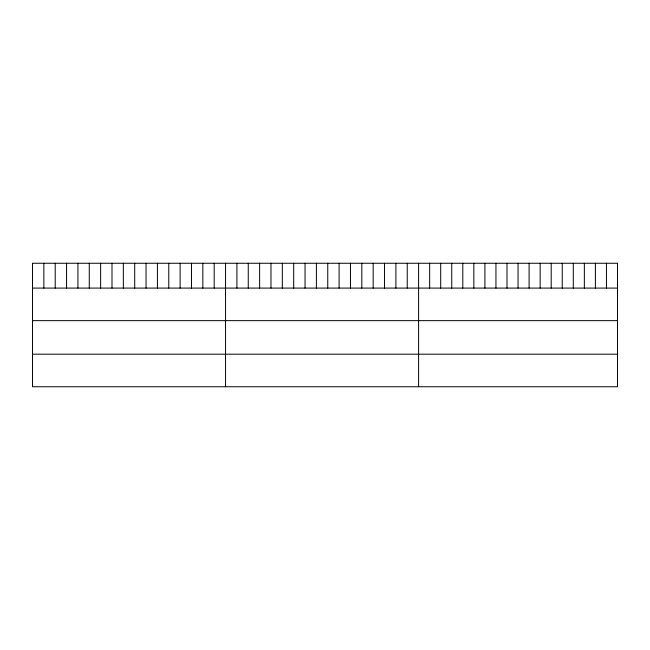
<?xml version="1.0" encoding="UTF-8"?>
<svg xmlns="http://www.w3.org/2000/svg" width="650" height="650" viewBox="0 0 650 650"><rect width="100%" height="100%" fill="white"/><g stroke="black" fill="none" stroke-linecap="round" stroke-linejoin="round"><path stroke-width="0.97" d="M32.5 288.088L617.5 288.088M32.5 320.645L617.5 320.645M32.5 354.185L617.5 354.185M606.45 263.258L606.45 288.088M595.4 263.258L595.4 288.088M584.35 263.258L584.35 288.088M573.3 263.258L573.3 288.088M562.25 263.258L562.25 288.088M551.2 263.258L551.2 288.088M540.15 263.258L540.15 288.088M529.1 263.258L529.1 288.088M518.05 263.258L518.05 288.088M507 263.258L507 288.088M495.95 263.258L495.95 288.088M484.9 263.258L484.9 288.088M473.85 263.258L473.85 288.088M462.8 263.258L462.8 288.088M451.75 263.258L451.75 288.088M440.7 263.258L440.7 288.088M429.65 263.258L429.65 288.088M418.6 263.258L418.6 386.742M407.241 263.258L407.241 288.088M395.891 263.258L395.891 288.088M384.532 263.258L384.532 288.088M373.173 263.258L373.173 288.088M361.822 263.258L361.822 288.088M350.464 263.258L350.464 288.088M339.105 263.258L339.105 288.088M327.754 263.258L327.754 288.088M316.396 263.258L316.396 288.088M305.045 263.258L305.045 288.088M293.686 263.258L293.686 288.088M282.327 263.258L282.327 288.088M270.977 263.258L270.977 288.088M259.618 263.258L259.618 288.088M248.259 263.258L248.259 288.088M236.909 263.258L236.909 288.088M225.55 263.258L225.55 386.742M214.191 263.258L214.191 288.088M202.841 263.258L202.841 288.088M191.482 263.258L191.482 288.088M180.123 263.258L180.123 288.088M168.773 263.258L168.773 288.088M157.414 263.258L157.414 288.088M146.055 263.258L146.055 288.088M134.704 263.258L134.704 288.088M123.346 263.258L123.346 288.088M111.995 263.258L111.995 288.088M100.636 263.258L100.636 288.088M89.278 263.258L89.278 288.088M77.927 263.258L77.927 288.088M66.568 263.258L66.568 288.088M55.209 263.258L55.209 288.088M43.859 263.258L43.859 288.088M617.5 263.258L32.5 263.258L32.5 386.742L617.5 386.742L617.5 263.258"/></g></svg>
